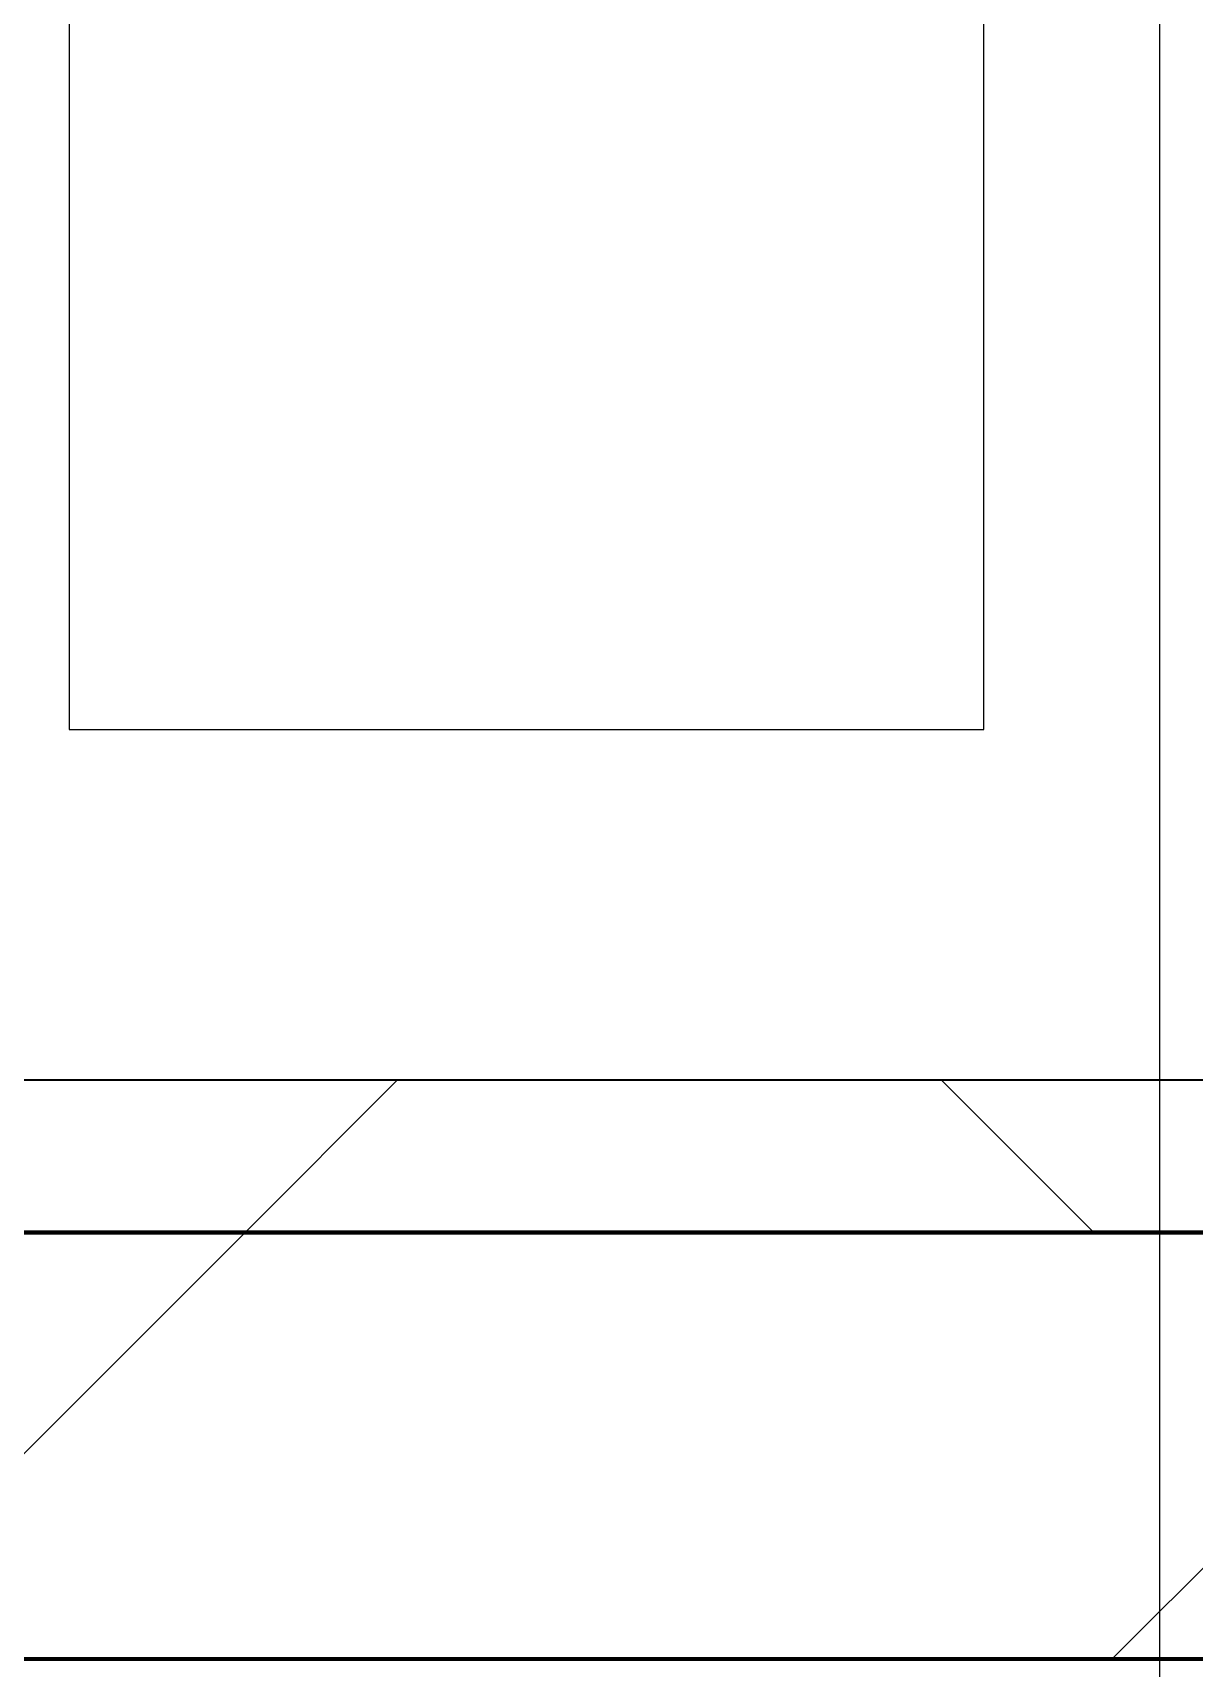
# Model space of a CAD drawing. Header units: millimetres. Extents: x -726012 to -647389, y -20772 to 18805.
# Drawn here: x -712336 to -711955, y -3464 to -2928 of the extents above; entities that cross this region are included whole.
import ezdxf
from ezdxf.xclip import XClip

# ---------------------------------------------------------------- set-up
doc = ezdxf.new("R2010")
doc.units = ezdxf.units.MM
doc.header["$XCLIPFRAME"] = 0
doc.layers.add('000 - WIPEOUT', color=250, linetype='Continuous')
doc.layers.add('A11_ALU.SOLID SHEET', color=2, linetype='Continuous')
for name, color, linetype, lineweight in [('A-GLAZ-CURT', 2, 'Continuous', 9), ('A-ROOM-IDEN', 3, 'Continuous', 25), ('A-WALL', 5, 'Continuous', 35), ('A-WALL-FNSH', 2, 'Continuous', 35), ('A-WALL-PATT', 1, 'Continuous', 35)]:
    doc.layers.add(name, color=color, linetype=linetype, lineweight=lineweight)

# ---------------------------------------------------------------- blocks, each defined once
blk = doc.blocks.new('PPLS-PP19_Custom Tile Pattern - Custom Tile Pattern-V141-4233-01 ENLARGED MULTI-PURPOSE LEVEL - REFLECTED CEILING PLAN - SHEET 4')
at = {"layer": 'A-GLAZ-CURT'}
for p, q in [((-300, 0), (300, 0)), ((300, 0), (-300, 0)), ((195.99, 0), (213.31, 0)), ((213.31, 0), (195.99, 0)), ((230.06, 0), (300, 0)), ((-300, -50), (300, -50)), ((300, -50), (-300, -50))]:
    blk.add_line(p, q, dxfattribs=at)
for points, knots in [([(-44.38, 0), (-46.99, 0), (-58.05, 0), (-78.2, 0), (-110.94, 0), (-130.52, 0), (-147.74, 0), (-149.07, 0)], [-8253.382896, -8253.382896, -8253.382896, -8253.382896, -8073.216054, -7508.296369, -7004.680444, -6449.282163, -6277.220794, -6277.220794, -6277.220794, -6277.220794]), ([(-43.92, 0), (-45.51, 0), (-47.12, 0), (-60.59, 0), (-81.23, 0), (-99.51, 0), (-114.02, 0), (-117.28, 0), (-118.78, 0)], [-1608.336718, -1608.336718, -1608.336718, -1608.336718, -1405.135169, -1060.00838, -740.068933, -229.489605, -116.330425, 0, 0, 0, 0]), ([(-43.41, 0), (-43.49, 0), (-46.98, 0), (-58.97, 0), (-85.2, 0), (-103.46, 0), (-111.01, 0), (-111.86, 0)], [-3556.364593, -3556.364593, -3556.364593, -3556.364593, -3538.256648, -2842.901703, -2193.204658, -1433.981041, -1329.358308, -1329.358308, -1329.358308, -1329.358308]), ([(-111.82, 0), (-103.61, 0), (-86.26, 0), (-63.44, 0), (-54.4, 0), (-48.53, 0), (-30.79, 0), (-18.03, 0), (8.61, 0), (15.02, 0), (22.91, 0), (31, 0), (39.04, 0), (51.19, 0), (58.74, 0), (61.34, 0), (61.45, 0)], [-4971.218235, -4971.218235, -4971.218235, -4971.218235, -4542.524482, -4008.285538, -3689.699207, -3546.54457, -3315.260113, -2864.387349, -2439.246196, -2084.094819, -1956.422387, -1818.904206, -1645.594513, -1443.202566, -1228.752106, -1120.932285, -1120.932285, -1120.932285, -1120.932285]), ([(-111.16, 0), (-110.68, 0), (-106.82, 0), (-96.78, 0), (-71.33, 0), (-42.53, 0), (-12.78, 0), (4.23, 0), (9.64, 0), (10.14, 0), (10.18, 0)], [-5480.487471, -5480.487471, -5480.487471, -5480.487471, -5430.283136, -5103.229623, -4799.173296, -4065.652676, -3589.737505, -3285.047089, -3066.359526, -3044.715262, -3044.715262, -3044.715262, -3044.715262]), ([(9.32, 0), (9.08, 0), (7.65, 0), (2.57, 0), (-12.23, 0), (-25.64, 0), (-40, 0), (-56.24, 0), (-75.59, 0), (-94, 0), (-107.46, 0), (-110.88, 0), (-111.04, 0)], [-2922.926651, -2922.926651, -2922.926651, -2922.926651, -2882.788014, -2720.818881, -2518.50168, -2125.455881, -1792.521578, -1466.981642, -1208.454564, -789.402658, -501.969187, -487.154442, -487.154442, -487.154442, -487.154442]), ([(-29.03, 0), (-33.97, 0), (-43.74, 0), (-56.37, 0), (-71.66, 0), (-77.83, 0), (-82.66, 0), (-83.28, 0), (-83.28, 0)], [-2680.714891, -2680.714891, -2680.714891, -2680.714891, -2413.671296, -2161.752162, -2006.592567, -1646.621388, -1424.436217, -1393.971743, -1393.971743, -1393.971743, -1393.971743]), ([(-83.28, 0), (-83.28, 0), (-82.91, 0), (-76.14, 0), (-62.97, 0), (-51.78, 0), (-44.89, 0), (-43.5, 0)], [-1393.4169, -1393.4169, -1393.4169, -1393.4169, -1353.722004, -1274.333717, -1073.56893, -651.549973, -536.142978, -536.142978, -536.142978, -536.142978]), ([(-66.39, 0), (-66.39, 0), (-63.63, 0), (-53.63, 0), (-34.42, 0), (-29.82, 0), (-29.19, 0)], [-2493.31794, -2493.31794, -2493.31794, -2493.31794, -2315.303971, -1809.437387, -963.711516, -666.19313, -666.19313, -666.19313, -666.19313]), ([(-43.51, 0), (-46.3, 0), (-56.23, 0), (-65.77, 0), (-66.37, 0), (-66.38, 0)], [-3146.585167, -3146.585167, -3146.585167, -3146.585167, -2981.410125, -2542.574734, -2498.224237, -2498.224237, -2498.224237, -2498.224237]), ([(-63.63, 0), (-61.49, 0), (-57.39, 0), (-54.54, 0), (-46.92, 0), (-43.44, 0)], [-2969.237017, -2969.237017, -2969.237017, -2969.237017, -2851.217951, -2734.127174, -2483.719946, -2483.719946, -2483.719946, -2483.719946]), ([(-58.83, 0), (-58.37, 0), (-57.29, 0), (-54.23, 0), (-46.33, 0), (-42.62, 0), (-41.76, 0)], [-4859.52896, -4859.52896, -4859.52896, -4859.52896, -4680.891996, -4469.85053, -4321.566175, -4270.495146, -4270.495146, -4270.495146, -4270.495146]), ([(-51.83, 0), (-51.83, 0), (-51.78, 0), (-47.4, 0), (-46.01, 0), (-40.22, 0), (-36.78, 0)], [-632.814994, -632.814994, -632.814994, -632.814994, -627.965721, -508.377888, -260.442412, 0, 0, 0, 0]), ([(76.63, 0), (74.8, 0), (67.65, 0), (53.52, 0), (37, 0), (24.07, 0), (12.82, 0), (-2.9, 0), (-20.62, 0), (-32.81, 0), (-44.85, 0), (-51.43, 0), (-51.79, 0)], [-3095.572228, -3095.572228, -3095.572228, -3095.572228, -2950.589685, -2634.532728, -2313.748533, -2106.613311, -1925.670641, -1617.263037, -1290.787923, -1039.307308, -819.71621, -644.910881, -644.910881, -644.910881, -644.910881]), ([(-36.33, 0), (-36.43, 0), (-37.27, 0), (-41.31, 0), (-43.18, 0), (-43.62, 0)], [-1855.773136, -1855.773136, -1855.773136, -1855.773136, -1810.870157, -1672.078046, -1620.73276, -1620.73276, -1620.73276, -1620.73276]), ([(-43.49, 0), (-40.62, 0), (-35.97, 0), (-33.57, 0), (-29.94, 0), (-28.57, 0)], [-535.86368, -535.86368, -535.86368, -535.86368, -296.515819, -83.513472, 0, 0, 0, 0]), ([(-26.75, 0), (-27.82, 0), (-33.58, 0), (-39.76, 0), (-43.48, 0)], [-8718.362214, -8718.362214, -8718.362214, -8718.362214, -8532.293389, -8274.049503, -8274.049503, -8274.049503, -8274.049503]), ([(-43.07, 0), (-42.22, 0), (-40.79, 0), (-40.46, 0), (-40.44, 0)], [-2474.780881, -2474.780881, -2474.780881, -2474.780881, -2410.990208, -2350.645972, -2350.645972, -2350.645972, -2350.645972]), ([(-36.62, 0), (-36.62, 0), (-39.82, 0), (-41.55, 0), (-42.62, 0)], [-4069.478503, -4069.478503, -4069.478503, -4069.478503, -3858.647035, -3613.495893, -3613.495893, -3613.495893, -3613.495893]), ([(31.18, 0), (25.97, 0), (11.99, 0), (-13.43, 0), (-32.78, 0), (-42.61, 0)], [-4496.803627, -4496.803627, -4496.803627, -4496.803627, -4222.080604, -3745.412743, -3164.417367, -3164.417367, -3164.417367, -3164.417367]), ([(-41.76, 0), (-39.9, 0), (-37.72, 0), (-36.92, 0), (-36.77, 0)], [-4270.495146, -4270.495146, -4270.495146, -4270.495146, -4161.040818, -4106.245333, -4106.245333, -4106.245333, -4106.245333]), ([(-36.78, 0), (-32.43, 0), (-19.22, 0), (8.83, 0), (43.36, 0), (70.92, 0), (82.12, 0), (83.66, 0)], [-6191.144455, -6191.144455, -6191.144455, -6191.144455, -5862.463379, -5340.621928, -4573.028122, -4094.177415, -3869.465285, -3869.465285, -3869.465285, -3869.465285]), ([(-36.29, 0), (-36.29, 0), (-34.66, 0), (-28.88, 0), (-26.95, 0), (-26.54, 0)], [-9150.272121, -9150.272121, -9150.272121, -9150.272121, -9057.163041, -8919.836787, -8834.607043, -8834.607043, -8834.607043, -8834.607043]), ([(24.84, 0), (17.68, 0), (3.07, 0), (-16.58, 0), (-34.76, 0), (-36.04, 0)], [-10335.67907, -10335.67907, -10335.67907, -10335.67907, -9884.23066, -9424.652049, -9182.880979, -9182.880979, -9182.880979, -9182.880979]), ([(-33.34, 0), (-33.34, 0), (-32.93, 0), (-31.16, 0), (-30.52, 0)], [-2415.024266, -2415.024266, -2415.024266, -2415.024266, -2357.633367, -2323.618664, -2323.618664, -2323.618664, -2323.618664]), ([(70.61, 0), (66.16, 0), (55.8, 0), (39.61, 0), (24.74, 0), (2.64, 0), (-17.84, 0), (-30.57, 0), (-31.82, 0), (-32, 0)], [-4647.237329, -4647.237329, -4647.237329, -4647.237329, -4326.416877, -4098.545751, -3766.694881, -3333.063701, -2994.501669, -2698.150104, -2614.070998, -2614.070998, -2614.070998, -2614.070998]), ([(-30.76, 0), (-30.73, 0), (-29.99, 0), (-23.47, 0), (-15.75, 0), (-15.19, 0)], [-54176.191683, -54176.191683, -54176.191683, -54176.191683, -54157.274271, -53749.15266, -53717.791567, -53717.791567, -53717.791567, -53717.791567]), ([(-30.52, 0), (-27.11, 0), (-17.83, 0), (5.99, 0), (22.06, 0), (37.44, 0), (45.92, 0), (57.76, 0), (64.47, 0), (72.74, 0), (75.22, 0), (76.03, 0), (76.21, 0)], [-2323.618664, -2323.618664, -2323.618664, -2323.618664, -2142.497158, -1716.209403, -1206.526904, -1089.329421, -901.315459, -753.071572, -495.328968, -421.953223, -334.951786, -290.452333, -290.452333, -290.452333, -290.452333]), ([(-13, 0), (-14.35, 0), (-17.68, 0), (-25.97, 0), (-29.52, 0), (-30.21, 0)], [-55207.591944, -55207.591944, -55207.591944, -55207.591944, -54789.006179, -54461.685999, -54290.791712, -54290.791712, -54290.791712, -54290.791712]), ([(8.33, 0), (8.19, 0), (7.18, 0), (0.32, 0), (-13.89, 0), (-24.92, 0), (-29.03, 0)], [-3574.286521, -3574.286521, -3574.286521, -3574.286521, -3526.962355, -3285.499107, -2903.012179, -2680.714891, -2680.714891, -2680.714891, -2680.714891]), ([(-28.98, 0), (-28.66, 0), (-27.39, 0), (-24.45, 0), (-22.56, 0)], [-166.548282, -166.548282, -166.548282, -166.548282, -102.06493, 0, 0, 0, 0]), ([(-28.57, 0), (-26.93, 0), (-20.29, 0), (-11.45, 0), (2.08, 0), (13.15, 0), (21.24, 0), (24.62, 0), (24.72, 0), (24.72, 0)], [-5361.429781, -5361.429781, -5361.429781, -5361.429781, -5261.36855, -5050.479954, -4785.90057, -4596.498881, -4445.288762, -4384.376941, -4376.041937, -4376.041937, -4376.041937, -4376.041937]), ([(-22.56, 0), (-20.27, 0), (-17.03, 0), (-11.36, 0), (-7.66, 0), (-6.6, 0), (-6.44, 0)], [-56468.192263, -56468.192263, -56468.192263, -56468.192263, -56344.022017, -56303.229861, -56166.290093, -56124.392176, -56124.392176, -56124.392176, -56124.392176]), ([(-15.19, 0), (-13.07, 0), (7.48, 0), (42.82, 0), (88.72, 0), (120.63, 0), (138.28, 0), (138.53, 0)], [-461.142613, -461.142613, -461.142613, -461.142613, -429.606584, -390.253598, -346.313304, -291.370682, -290.5735, -290.5735, -290.5735, -290.5735]), ([(-6.54, 0), (-6.73, 0), (-7.2, 0), (-7.6, 0), (-7.79, 0)], [-56009.792147, -56009.792147, -56009.792147, -56009.792147, -55949.290093, -55895.192118, -55895.192118, -55895.192118, -55895.192118]), ([(-2.63, 0), (-2.47, 0), (-1.22, 0), (4.92, 0), (15.97, 0), (22.54, 0), (24.49, 0)], [-226.825321, -226.825321, -226.825321, -226.825321, -220.269177, -206.416616, -198.214427, -187.717507, -187.717507, -187.717507, -187.717507]), ([(103.09, 0), (101.08, 0), (86.31, 0), (63.34, 0), (35.84, 0), (12, 0), (3.08, 0), (-1.67, 0), (-2.25, 0)], [-375.435014, -375.435014, -375.435014, -375.435014, -369.147452, -330.153101, -307.516438, -285.83788, -246.234814, -234.646884, -234.646884, -234.646884, -234.646884]), ([(24.69, 0), (24.54, 0), (20.99, 0), (15.48, 0), (10.8, 0), (9.63, 0)], [-4368.572414, -4368.572414, -4368.572414, -4368.572414, -4306.476363, -4080.000647, -3772.857994, -3772.857994, -3772.857994, -3772.857994]), ([(18.16, 0), (19.15, 0), (22.52, 0), (24.28, 0), (24.85, 0)], [-5700.113719, -5700.113719, -5700.113719, -5700.113719, -5554.232259, -5436.97555, -5436.97555, -5436.97555, -5436.97555]), ([(93.08, 0), (89.53, 0), (84.61, 0), (74.4, 0), (62.26, 0), (51.85, 0), (43.81, 0), (29.53, 0), (20.67, 0), (18.85, 0), (18.16, 0)], [-7462.392379, -7462.392379, -7462.392379, -7462.392379, -7135.649961, -6924.452779, -6738.82075, -6548.303034, -6314.283804, -6135.05769, -5972.647715, -5832.674503, -5832.674503, -5832.674503, -5832.674503]), ([(30.82, 0), (29.27, 0), (27.43, 0), (25.59, 0), (25.32, 0)], [-10462.034656, -10462.034656, -10462.034656, -10462.034656, -10363.088938, -10345.789827, -10345.789827, -10345.789827, -10345.789827]), ([(27.44, 0), (27.9, 0), (29.54, 0), (38.07, 0), (53.39, 0), (71.67, 0), (84.83, 0), (85.88, 0), (90.84, 0), (92.75, 0)], [-5037.309798, -5037.309798, -5037.309798, -5037.309798, -4887.603822, -4705.298446, -4353.683244, -3960.84581, -3759.045785, -3336.541051, -2916.337252, -2916.337252, -2916.337252, -2916.337252]), ([(27.89, 0), (29.09, 0), (33.4, 0), (48.37, 0), (68.9, 0), (85.05, 0), (93.18, 0)], [-147.777612, -147.777612, -147.777612, -147.777612, -135.792042, -118.513713, -97.899267, -73.000357, -73.000357, -73.000357, -73.000357]), ([(53.18, 0), (53.06, 0), (52.22, 0), (44.99, 0), (36.46, 0), (30.82, 0)], [-622.740158, -622.740158, -622.740158, -622.740158, -566.066452, -360.610861, 0, 0, 0, 0]), ([(136.44, 0), (121.66, 0), (86.93, 0), (51.16, 0), (31.18, 0)], [-106.750556, -106.750556, -106.750556, -106.750556, -59.610984, 0, 0, 0, 0]), ([(168.37, 0), (167.68, 0), (162.47, 0), (147.02, 0), (109.77, 0), (76.86, 0), (57.82, 0), (46.51, 0), (41.18, 0), (36.02, 0), (35.54, 0), (35.54, 0)], [-543.375029, -543.375029, -543.375029, -543.375029, -530.793311, -458.593899, -401.860199, -357.622665, -341.267687, -334.000314, -326.15566, -319.318397, -317.489778, -317.489778, -317.489778, -317.489778]), ([(36.29, 0), (37.77, 0), (48.82, 0), (64.79, 0), (95.91, 0), (124.45, 0), (132.42, 0), (134.6, 0)], [-314.598523, -314.598523, -314.598523, -314.598523, -305.899624, -287.17622, -249.500363, -194.761443, -152.241002, -152.241002, -152.241002, -152.241002]), ([(61.47, 0), (61.47, 0), (61.21, 0), (54.61, 0), (53.71, 0), (53.56, 0)], [-1113.311073, -1113.311073, -1113.311073, -1113.311073, -1096.402191, -891.204116, -747.28819, -747.28819, -747.28819, -747.28819]), ([(76.22, 0), (75.58, 0), (73.64, 0), (71.05, 0), (70.61, 0)], [-193.634889, -193.634889, -193.634889, -193.634889, -31.537676, 0, 0, 0, 0]), ([(114.39, 0), (114.2, 0), (112.08, 0), (105.42, 0), (96.81, 0), (93.89, 0), (93.16, 0)], [-8148.58938, -8148.58938, -8148.58938, -8148.58938, -8105.191388, -7723.759874, -7531.75727, -7464.847052, -7464.847052, -7464.847052, -7464.847052]), ([(94.26, 0), (96.89, 0), (107.19, 0), (116.36, 0), (128.63, 0), (128.95, 0)], [-71.891811, -71.891811, -71.891811, -71.891811, -63.759246, -39.050993, -35.895543, -35.895543, -35.895543, -35.895543]), ([(94.4, 0), (94.4, 0), (94.64, 0), (99.11, 0), (108.97, 0), (120.79, 0), (139.94, 0), (163.31, 0), (185.23, 0), (193.62, 0), (194.69, 0), (194.79, 0)], [-2348.345796, -2348.345796, -2348.345796, -2348.345796, -2310.419338, -2233.599744, -2052.234781, -1843.028543, -1530.39897, -1095.004608, -529.74427, -295.064701, -265.121568, -265.121568, -265.121568, -265.121568]), ([(129.02, 0), (129.02, 0), (124.41, 0), (122.35, 0), (114.96, 0), (108.04, 0), (103.09, 0)], [-35.386604, -35.386604, -35.386604, -35.386604, -31.430235, -22.807238, -15.488593, 0, 0, 0, 0]), ([(157.9, 0), (156.77, 0), (151.67, 0), (143.29, 0), (134.04, 0), (126.24, 0), (118.6, 0), (114.23, 0), (111.98, 0), (105.66, 0), (105.23, 0), (105.23, 0)], [-10292.955006, -10292.955006, -10292.955006, -10292.955006, -10098.273015, -9847.788484, -9677.714971, -9567.007022, -9453.21225, -9220.200448, -9012.77275, -8966.157302, -8929.495943, -8929.495943, -8929.495943, -8929.495943]), ([(105.26, 0), (105.52, 0), (111.01, 0), (112.65, 0), (113.59, 0)], [-8920.561005, -8920.561005, -8920.561005, -8920.561005, -8814.835624, -8577.462505, -8577.462505, -8577.462505, -8577.462505]), ([(128.58, 0), (128.8, 0), (130.16, 0), (139.26, 0), (152.67, 0), (161.24, 0), (162.19, 0), (162.75, 0)], [-633.326174, -633.326174, -633.326174, -633.326174, -627.736123, -618.981161, -602.094757, -592.980799, -581.414464, -581.414464, -581.414464, -581.414464]), ([(137.1, 0), (136, 0), (133.64, 0), (129.87, 0), (129.11, 0)], [-670.405967, -670.405967, -670.405967, -670.405967, -651.020627, -640.742133, -640.742133, -640.742133, -640.742133]), ([(193.8, 0), (193.33, 0), (190.11, 0), (183.13, 0), (171, 0), (161.95, 0), (161.28, 0), (158.35, 0), (157.85, 0), (157.77, 0)], [-11665.349007, -11665.349007, -11665.349007, -11665.349007, -11565.880756, -11105.624034, -10839.086983, -10768.332124, -10666.779182, -10580.760289, -10550.278881, -10550.278881, -10550.278881, -10550.278881]), ([(300, 0), (286.53, 0), (254.22, 0), (207.11, 0), (177.41, 0), (159.34, 0), (158.33, 0), (158.3, 0)], [-285.253232, -285.253232, -285.253232, -285.253232, -244.693688, -187.987675, -143.776725, -129.632772, -123.352749, -123.352749, -123.352749, -123.352749]), ([(159.07, 0), (159.13, 0), (160.84, 0), (165.21, 0), (174.15, 0), (185.98, 0), (208.75, 0), (219.32, 0), (229.8, 0)], [-115.643202, -115.643202, -115.643202, -115.643202, -114.681583, -87.660824, -65.295536, -41.623857, -24.459831, -0.201634, -0.201634, -0.201634, -0.201634]), ([(162.75, 0), (165.4, 0), (170.91, 0), (172.61, 0), (172.61, 0)], [-111.264224, -111.264224, -111.264224, -111.264224, -56.742688, -19.085662, -19.085662, -19.085662, -19.085662]), ([(229.7, 0), (229.14, 0), (225.36, 0), (221.1, 0), (200.27, 0), (182.99, 0), (174.27, 0), (169.67, 0), (168.99, 0)], [-9255.109304, -9255.109304, -9255.109304, -9255.109304, -9221.510254, -9016.44624, -8717.832359, -8253.978395, -8152.463617, -8069.855175, -8069.855175, -8069.855175, -8069.855175]), ([(215.22, 0), (214.62, 0), (210.55, 0), (203.98, 0), (187.54, 0), (175.3, 0), (169.49, 0)], [-203.825446, -203.825446, -203.825446, -203.825446, -198.527383, -184.406837, -162.427601, -142.916156, -142.916156, -142.916156, -142.916156]), ([(171.51, 0), (176.48, 0), (193.23, 0), (201.73, 0), (208.81, 0), (213.9, 0), (241.96, 0), (266.73, 0), (281.71, 0), (291.71, 0), (296.52, 0), (297.86, 0), (298.09, 0)], [-7971.819559, -7971.819559, -7971.819559, -7971.819559, -7784.112253, -7606.717214, -7289.299508, -7042.621073, -6582.165592, -6068.460911, -5766.029927, -5566.724884, -5280.360606, -5199.253518, -5199.253518, -5199.253518, -5199.253518]), ([(172.07, 0), (177.66, 0), (187.87, 0), (201.08, 0), (207.47, 0), (213.96, 0), (215.11, 0)], [-255.364076, -255.364076, -255.364076, -255.364076, -237.955587, -223.92608, -215.862851, -208.75215, -208.75215, -208.75215, -208.75215]), ([(229.43, 0), (228.54, 0), (223.66, 0), (219.94, 0), (219.02, 0)], [-11228.315922, -11228.315922, -11228.315922, -11228.315922, -11162.864862, -10856.732305, -10856.732305, -10856.732305, -10856.732305]), ([(219.9, 0), (220.86, 0), (227.84, 0), (242.06, 0), (246.54, 0), (246.96, 0)], [-10670.940496, -10670.940496, -10670.940496, -10670.940496, -10511.382485, -9925.173265, -9834.877357, -9834.877357, -9834.877357, -9834.877357]), ([(300, 0), (288.22, 0), (263.44, 0), (239.03, 0), (229.81, 0)], [-12528.858583, -12528.858583, -12528.858583, -12528.858583, -11905.454923, -11237.509628, -11237.509628, -11237.509628, -11237.509628]), ([(247.1, 0), (246.76, 0), (245.04, 0), (239.22, 0), (233.12, 0), (230.85, 0)], [-9649.085549, -9649.085549, -9649.085549, -9649.085549, -9581.591397, -9406.094246, -9277.501931, -9277.501931, -9277.501931, -9277.501931]), ([(284.76, 0), (284.76, 0), (285.09, 0), (287.47, 0), (293.59, 0), (297.76, 0), (300, 0)], [-4110.630118, -4110.630118, -4110.630118, -4110.630118, -4053.389046, -3959.664717, -3862.421465, -3746.95702, -3746.95702, -3746.95702, -3746.95702]), ([(297.38, 0), (295.84, 0), (291.62, 0), (285.38, 0), (284.87, 0)], [-4803.172655, -4803.172655, -4803.172655, -4803.172655, -4358.271401, -4143.037883, -4143.037883, -4143.037883, -4143.037883])]:
    blk.add_open_spline(points, degree=3, knots=knots, dxfattribs=at)
for points in [[(-39.84, 0), (-39.08, 0), (-38.11, 0), (-37.36, 0)], [(24.88, 0), (25.51, 0), (25.88, 0), (26.12, 0)], [(24.95, 0), (25.44, 0), (25.79, 0), (26.04, 0)], [(80.35, 0), (79.57, 0), (78.27, 0), (76.63, 0)], [(84.06, 0), (83.48, 0), (82.41, 0), (81.72, 0)], [(93.21, 0), (93.63, 0), (94.01, 0), (94.33, 0)], [(168.74, 0), (168.74, 0), (169.81, 0), (171.51, 0)], [(195.11, 0), (194.91, 0), (194.44, 0), (193.8, 0)]]:
    blk.add_open_spline(points, degree=3, dxfattribs=at)
blk = doc.blocks.new('PPLS-PP19_Custom Tile Pattern - Custom Tile Pattern-V142-4233-01 ENLARGED MULTI-PURPOSE LEVEL - REFLECTED CEILING PLAN - SHEET 4')
at = {"layer": 'A-GLAZ-CURT'}
for p, q in [((-300, 0), (300, 0)), ((300, 0), (-300, 0)), ((-293.07, 0), (-275.75, 0)), ((-275.75, 0), (-293.07, 0)), ((-300, -50), (300, -50)), ((300, -50), (-300, -50))]:
    blk.add_line(p, q, dxfattribs=at)
at = {"layer": 'A-GLAZ-CURT', "flags": 128}
for points in [[(-300, 0), (-291.56, 0), (-283.3, 0), (-275.2, 0), (-267.26, 0), (-259.45, 0), (-251.77, 0), (-244.2, 0), (-236.74, 0), (-229.36, 0), (-222.06, 0), (-214.83, 0), (-207.71, 0), (-200.76, 0), (-194.02, 0), (-187.54, 0), (-181.38, 0), (-175.58, 0), (-170.25, 0), (-165.64, 0)], [(-165.18, 0), (-169.65, 0), (-174.47, 0), (-179.49, 0), (-184.81, 0), (-190.44, 0), (-196.37, 0), (-202.58, 0), (-209.04, 0), (-215.73, 0), (-222.63, 0), (-229.72, 0), (-236.97, 0), (-244.39, 0), (-251.96, 0), (-259.67, 0), (-267.51, 0), (-275.48, 0), (-283.55, 0), (-291.73, 0), (-300, 0)]]:
    blk.add_lwpolyline(points, dxfattribs=at)
at = {"layer": 'A-GLAZ-CURT'}
for points, knots in [([(-300, 0), (-284.65, 0), (-236.57, 0), (-174.61, 0), (-129.95, 0), (-110.8, 0), (-99.5, 0), (-91.46, 0)], [-5323.127839, -5323.127839, -5323.127839, -5323.127839, -4502.809032, -2700.551212, -1002.059161, -460.363443, 0, 0, 0, 0]), ([(-234.14, 0), (-249.47, 0), (-270.72, 0), (-294.48, 0), (-300, 0)], [-14699.061984, -14699.061984, -14699.061984, -14699.061984, -13729.592194, -13439.944408, -13439.944408, -13439.944408, -13439.944408])]:
    blk.add_open_spline(points, degree=3, knots=knots, dxfattribs=at)
blk = doc.blocks.new('*U885')
at = {"layer": 'A-GLAZ-CURT'}
for name, p in [('PPLS-PP19_Custom Tile Pattern - Custom Tile Pattern-V141-4233-01 ENLARGED MULTI-PURPOSE LEVEL - REFLECTED CEILING PLAN - SHEET 4', (-36000, 4270.45)), ('PPLS-PP19_Custom Tile Pattern - Custom Tile Pattern-V142-4233-01 ENLARGED MULTI-PURPOSE LEVEL - REFLECTED CEILING PLAN - SHEET 4', (-35400, 4270.45))]:
    blk.add_blockref(name, p, dxfattribs=at)
blk = doc.blocks.new('*U1258')
at = {"color": 3}
blk.add_wipeout([(-900, 4950), (900, 4950), (900, 4650), (-900, 4650)], dxfattribs=at).dxf.layer = '000 - WIPEOUT'
at = {"layer": 'A11_ALU.SOLID SHEET', "color": 0, "linetype": 'ByBlock'}
blk.add_lwpolyline([(-900, 4650), (900, 4650), (900, 4950), (-900, 4950)], close=True, dxfattribs=at)
blk = doc.blocks.new('*U1287')
blk.add_lwpolyline([(21173.36, -580), (28210, -580), (28210, -6849.96), (45954.15, -6849.96), (45954.15, 600), (82995.06, 600), (83086.47, 650), (90052, 650), (90392, 990), (103159.16, 990), (103159.16, 4990), (21173.36, 4990), (21173.36, 3485.45), (21203.36, 3485.45), (21203.36, 925.54), (21173.36, 925.54), (21173.36, -580)])
at = {"layer": 'A11_ALU.SOLID SHEET', "color": 0, "linetype": 'ByBlock', "rotation": 90}
blk.add_blockref('*U1258', (37308.5, -5835), dxfattribs=at)

msp = doc.modelspace()

# ---------------------------------------------------------------- hatches: boundary and pattern name
at = {"layer": 'A-WALL-PATT', "lineweight": 9}
h = msp.add_hatch(dxfattribs=at)
h.set_pattern_fill('FP_3', color=256, style=0, pattern_type=2)
h.set_pattern_definition([(45, (0, 0), (-212.13203, 212.13203), []), (135, (0, 0), (-212.13203, -212.13203), [])])
h.paths.add_polyline_path([(-698728.22, -3320.94), (-698728.22, -3270.94), (-701451.04, -3270.94), (-701339.13, -3320.94), (-699206.29, -3320.94)])
h.paths.add_polyline_path([(-703169.5, -3320.94), (-701449.44, -3320.94), (-701561.35, -3270.94), (-705051.04, -3270.94), (-704939.13, -3320.94), (-703306.16, -3320.94)])
h.paths.add_polyline_path([(-706586.05, -3320.94), (-705049.44, -3320.94), (-705161.35, -3270.94), (-716522.37, -3270.94), (-716522.37, -3320.94), (-706722.72, -3320.94)])
h = msp.add_hatch(dxfattribs=at)
h.set_pattern_fill('FP_4', color=256, style=0, pattern_type=2)
h.set_pattern_definition([(45, (0, 0), (-212.13203, 212.13203), [])])
h.paths.add_polyline_path([(-698678.22, -3460.94), (-698678.22, -3320.94), (-701339.13, -3320.94), (-701288.73, -3343.46), (-701284.96, -3341.28), (-701279.79, -3341.28), (-701273.71, -3345.94), (-701272.71, -3350.62), (-701207.37, -3379.81), (-701225.73, -3420.89), (-701449.44, -3320.94), (-704939.13, -3320.94), (-704888.73, -3343.46), (-704884.96, -3341.28), (-704879.79, -3341.28), (-704873.71, -3345.94), (-704872.71, -3350.62), (-704807.37, -3379.81), (-704825.73, -3420.89), (-705049.44, -3320.94), (-716522.37, -3320.94), (-716522.37, -3460.94), (-699206.29, -3460.94)])

# ---------------------------------------------------------------- linework, layer by layer
at = {"layer": 'A-ROOM-IDEN'}
msp.add_line((-711966.33, -2596.32), (-711966.33, -8036.55), dxfattribs=at)
at = {"layer": 'A-WALL', "color": 7, "lineweight": 70}
for p, q in [((-716472.37, -3320.94), (-705982.37, -3320.94)), ((-705982.37, -3320.94), (-716472.37, -3320.94)), ((-705982.37, -3460.94), (-716522.37, -3460.94))]:
    msp.add_line(p, q, dxfattribs=at)
at = {"layer": 'A-WALL-FNSH', "color": 250}
msp.add_line((-716522.37, -3270.94), (-705982.37, -3270.94), dxfattribs=at)

# ---------------------------------------------------------------- block references
msp.add_blockref('*U885', (-676282.37, -7541.39))

# ---------------------------------------------------------------- next in the draw order: block references
at = {"layer": 'A11_ALU.SOLID SHEET'}
ref = msp.add_blockref('*U1287', (-744682.37, 3579.02), dxfattribs=at)
XClip(ref).set_block_clipping_path([(22516.8245944298, -23612.0000696909), (92487.8891097467, 7199.9972603897)])

doc.saveas('drawing.dxf')
